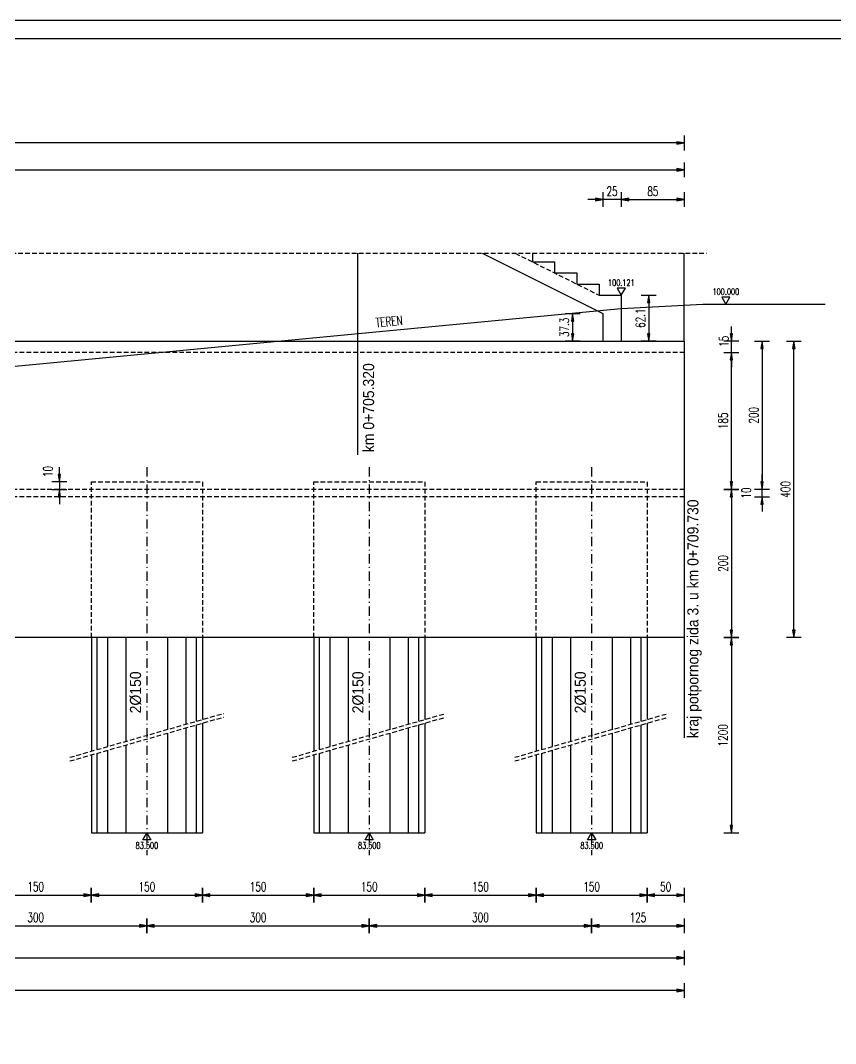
# Model space of a CAD drawing. Extents: x 5880 to 13065, y 60271 to 65757.
# Drawn here: x 10686 to 11785, y 61602 to 62983 of the extents above; entities that cross this region are included whole.
import ezdxf
from ezdxf.enums import TextEntityAlignment as Align

# ---------------------------------------------------------------- set-up
doc = ezdxf.new("R2010")
doc.units = 0
doc.header["$LTSCALE"] = 50
doc.header["$PDMODE"] = 34
doc.header["$PDSIZE"] = 5
doc.linetypes.add('CENTER', pattern=[0.47, 0.25, -0.1, 0.02, -0.1])
doc.linetypes.add('HIDDEN2', pattern=[0.1875, 0.125, -0.0625])
doc.layers.get('DEFPOINTS').update_dxf_attribs({"linetype": 'CONTINUOUS'})
for name, color, linetype in [('BETON', 7, 'CONTINUOUS'), ('KOTE', 4, 'CONTINUOUS'), ('NEVIDLJIVO', 9, 'HIDDEN2'), ('OSI', 2, 'CENTER'), ('TANKO', 8, 'CONTINUOUS'), ('TEKST', 7, 'CONTINUOUS')]:
    doc.layers.add(name, color=color, linetype=linetype)
doc.styles.add('KOTE', font='romans.shx', dxfattribs={"width": 0.7})
doc.styles.get("Standard").update_dxf_attribs({"font": 'romans.shx', "width": 0.9})
doc.dimstyles.new('M50', dxfattribs={"dimscale": 100, "dimtxt": 0.125, "dimasz": 0.1, "dimexe": 0.4, "dimexo": 2, "dimgap": 0.05, "dimtad": 1, "dimdec": 1, "dimrnd": 0.01, "dimdsep": 46, "dimtxsty": 'KOTE', "dimblk1": 'S', "dimblk2": 'S', "dimsah": 1, "dimcen": 0.4, "dimdle": 0.4, "dimse1": 1, "dimse2": 1, "dimclrd": 8, "dimclre": 251, "dimclrt": 4, "dimadec": 0, "dimazin": 0, "dimtfac": 1, "dimtdec": 1, "dimtmove": 2, "dimatfit": 3, "dimldrblk": 'S', "dimfxl": 0, "dimtvp": 1, "dimtolj": 1, "dimtzin": 4, "dimarcsym": 0})

# ---------------------------------------------------------------- blocks, each defined once
blk = doc.blocks.new('S')
at = {"layer": 'KOTE', "color": 9}
blk.add_line((0, 1), (0, -1), dxfattribs=at)
blk.add_lwpolyline([(-1, 0.17), (-1, -0.17), (0, 0)], close=True, dxfattribs=at)
at = {"layer": 'KOTE', "color": 9, "linetype": 'ByBlock'}
blk.add_solid([(-1, 0.17), (-1, -0.17), (0, 0)], dxfattribs=at)
blk = doc.blocks.new('*D301')
at = {"layer": 'DEFPOINTS', "color": 0}
for p in [(10631.2, 61886.3), (10781.2, 61886.3), (10781.2, 61802.5)]:
    blk.add_point(p, dxfattribs=at)
at = {"layer": 'TANKO', "color": 8, "lineweight": -2}
blk.add_line((10641.2, 61802.5), (10771.2, 61802.5), dxfattribs=at)
at = {"layer": 'TANKO', "color": 8, "lineweight": -2, "xscale": 10, "yscale": 10, "zscale": 10, "rotation": 180}
blk.add_blockref('S', (10631.2, 61802.5), dxfattribs=at)
at = {"layer": 'TANKO', "color": 8, "lineweight": -2, "xscale": 10, "yscale": 10, "zscale": 10}
blk.add_blockref('S', (10781.2, 61802.5), dxfattribs=at)
at = {"layer": 'TANKO', "color": 4, "insert": (10706.2, 61813.8), "char_height": 12.5, "attachment_point": 5, "style": 'KOTE'}
blk.add_mtext('\\A1;150', dxfattribs=at)
blk = doc.blocks.new('*D302')
at = {"layer": 'DEFPOINTS', "color": 0}
for p in [(10781.2, 61886.3), (10931.2, 61886.3), (10931.2, 61802.5)]:
    blk.add_point(p, dxfattribs=at)
at = {"layer": 'TANKO', "color": 8, "lineweight": -2}
blk.add_line((10791.2, 61802.5), (10921.2, 61802.5), dxfattribs=at)
at = {"layer": 'TANKO', "color": 8, "lineweight": -2, "xscale": 10, "yscale": 10, "zscale": 10, "rotation": 180}
blk.add_blockref('S', (10781.2, 61802.5), dxfattribs=at)
at = {"layer": 'TANKO', "color": 8, "lineweight": -2, "xscale": 10, "yscale": 10, "zscale": 10}
blk.add_blockref('S', (10931.2, 61802.5), dxfattribs=at)
at = {"layer": 'TANKO', "color": 4, "insert": (10856.2, 61813.8), "char_height": 12.5, "attachment_point": 5, "style": 'KOTE'}
blk.add_mtext('\\A1;150', dxfattribs=at)
blk = doc.blocks.new('*D303')
at = {"layer": 'DEFPOINTS', "color": 0}
for p in [(10931.2, 61886.3), (11081.2, 61886.3), (11081.2, 61802.5)]:
    blk.add_point(p, dxfattribs=at)
at = {"layer": 'TANKO', "color": 8, "lineweight": -2}
blk.add_line((10941.2, 61802.5), (11071.2, 61802.5), dxfattribs=at)
at = {"layer": 'TANKO', "color": 8, "lineweight": -2, "xscale": 10, "yscale": 10, "zscale": 10, "rotation": 180}
blk.add_blockref('S', (10931.2, 61802.5), dxfattribs=at)
at = {"layer": 'TANKO', "color": 8, "lineweight": -2, "xscale": 10, "yscale": 10, "zscale": 10}
blk.add_blockref('S', (11081.2, 61802.5), dxfattribs=at)
at = {"layer": 'TANKO', "color": 4, "insert": (11006.2, 61813.8), "char_height": 12.5, "attachment_point": 5, "style": 'KOTE'}
blk.add_mtext('\\A1;150', dxfattribs=at)
blk = doc.blocks.new('*D304')
at = {"layer": 'DEFPOINTS', "color": 0}
for p in [(11081.2, 61886.3), (11231.2, 61886.3), (11231.2, 61802.5)]:
    blk.add_point(p, dxfattribs=at)
at = {"layer": 'TANKO', "color": 8, "lineweight": -2}
blk.add_line((11091.2, 61802.5), (11221.2, 61802.5), dxfattribs=at)
at = {"layer": 'TANKO', "color": 8, "lineweight": -2, "xscale": 10, "yscale": 10, "zscale": 10, "rotation": 180}
blk.add_blockref('S', (11081.2, 61802.5), dxfattribs=at)
at = {"layer": 'TANKO', "color": 8, "lineweight": -2, "xscale": 10, "yscale": 10, "zscale": 10}
blk.add_blockref('S', (11231.2, 61802.5), dxfattribs=at)
at = {"layer": 'TANKO', "color": 4, "insert": (11156.2, 61813.8), "char_height": 12.5, "attachment_point": 5, "style": 'KOTE'}
blk.add_mtext('\\A1;150', dxfattribs=at)
blk = doc.blocks.new('*D305')
at = {"layer": 'DEFPOINTS', "color": 0}
for p in [(11231.2, 61886.3), (11381.2, 61886.3), (11381.2, 61802.5)]:
    blk.add_point(p, dxfattribs=at)
at = {"layer": 'TANKO', "color": 8, "lineweight": -2}
blk.add_line((11241.2, 61802.5), (11371.2, 61802.5), dxfattribs=at)
at = {"layer": 'TANKO', "color": 8, "lineweight": -2, "xscale": 10, "yscale": 10, "zscale": 10, "rotation": 180}
blk.add_blockref('S', (11231.2, 61802.5), dxfattribs=at)
at = {"layer": 'TANKO', "color": 8, "lineweight": -2, "xscale": 10, "yscale": 10, "zscale": 10}
blk.add_blockref('S', (11381.2, 61802.5), dxfattribs=at)
at = {"layer": 'TANKO', "color": 4, "insert": (11306.2, 61813.8), "char_height": 12.5, "attachment_point": 5, "style": 'KOTE'}
blk.add_mtext('\\A1;150', dxfattribs=at)
blk = doc.blocks.new('*D306')
at = {"layer": 'DEFPOINTS', "color": 0}
for p in [(11381.2, 61886.3), (11531.2, 61886.3), (11531.2, 61802.5)]:
    blk.add_point(p, dxfattribs=at)
at = {"layer": 'TANKO', "color": 8, "lineweight": -2}
blk.add_line((11391.2, 61802.5), (11521.2, 61802.5), dxfattribs=at)
at = {"layer": 'TANKO', "color": 8, "lineweight": -2, "xscale": 10, "yscale": 10, "zscale": 10, "rotation": 180}
blk.add_blockref('S', (11381.2, 61802.5), dxfattribs=at)
at = {"layer": 'TANKO', "color": 8, "lineweight": -2, "xscale": 10, "yscale": 10, "zscale": 10}
blk.add_blockref('S', (11531.2, 61802.5), dxfattribs=at)
at = {"layer": 'TANKO', "color": 4, "insert": (11456.2, 61813.8), "char_height": 12.5, "attachment_point": 5, "style": 'KOTE'}
blk.add_mtext('\\A1;150', dxfattribs=at)
blk = doc.blocks.new('*D311')
at = {"layer": 'DEFPOINTS', "color": 0}
for p in [(10556.2, 61856.3), (10856.2, 61856.3), (10856.2, 61761.1)]:
    blk.add_point(p, dxfattribs=at)
at = {"layer": 'TANKO', "color": 8, "lineweight": -2}
blk.add_line((10566.2, 61761.1), (10846.2, 61761.1), dxfattribs=at)
at = {"layer": 'TANKO', "color": 8, "lineweight": -2, "xscale": 10, "yscale": 10, "zscale": 10, "rotation": 180}
blk.add_blockref('S', (10556.2, 61761.1), dxfattribs=at)
at = {"layer": 'TANKO', "color": 8, "lineweight": -2, "xscale": 10, "yscale": 10, "zscale": 10}
blk.add_blockref('S', (10856.2, 61761.1), dxfattribs=at)
at = {"layer": 'TANKO', "color": 4, "insert": (10706.2, 61772.4), "char_height": 12.5, "attachment_point": 5, "style": 'KOTE'}
blk.add_mtext('\\A1;300', dxfattribs=at)
blk = doc.blocks.new('*D312')
at = {"layer": 'DEFPOINTS', "color": 0}
for p in [(10856.2, 61856.3), (11156.2, 61856.3), (11156.2, 61761.1)]:
    blk.add_point(p, dxfattribs=at)
at = {"layer": 'TANKO', "color": 8, "lineweight": -2}
blk.add_line((10866.2, 61761.1), (11146.2, 61761.1), dxfattribs=at)
at = {"layer": 'TANKO', "color": 8, "lineweight": -2, "xscale": 10, "yscale": 10, "zscale": 10, "rotation": 180}
blk.add_blockref('S', (10856.2, 61761.1), dxfattribs=at)
at = {"layer": 'TANKO', "color": 8, "lineweight": -2, "xscale": 10, "yscale": 10, "zscale": 10}
blk.add_blockref('S', (11156.2, 61761.1), dxfattribs=at)
at = {"layer": 'TANKO', "color": 4, "insert": (11006.2, 61772.4), "char_height": 12.5, "attachment_point": 5, "style": 'KOTE'}
blk.add_mtext('\\A1;300', dxfattribs=at)
blk = doc.blocks.new('*D313')
at = {"layer": 'DEFPOINTS', "color": 0}
for p in [(11156.2, 61856.3), (11456.2, 61856.3), (11456.2, 61761.1)]:
    blk.add_point(p, dxfattribs=at)
at = {"layer": 'TANKO', "color": 8, "lineweight": -2}
blk.add_line((11166.2, 61761.1), (11446.2, 61761.1), dxfattribs=at)
at = {"layer": 'TANKO', "color": 8, "lineweight": -2, "xscale": 10, "yscale": 10, "zscale": 10, "rotation": 180}
blk.add_blockref('S', (11156.2, 61761.1), dxfattribs=at)
at = {"layer": 'TANKO', "color": 8, "lineweight": -2, "xscale": 10, "yscale": 10, "zscale": 10}
blk.add_blockref('S', (11456.2, 61761.1), dxfattribs=at)
at = {"layer": 'TANKO', "color": 4, "insert": (11306.2, 61772.4), "char_height": 12.5, "attachment_point": 5, "style": 'KOTE'}
blk.add_mtext('\\A1;300', dxfattribs=at)
blk = doc.blocks.new('*D325')
at = {"layer": 'DEFPOINTS', "color": 0}
for p in [(11581.2, 62350.1), (11581.2, 62340.1), (11686.1, 62350.1)]:
    blk.add_point(p, dxfattribs=at)
at = {"layer": 'TANKO', "color": 8, "lineweight": -2}
for p, q in [((11686.1, 62360.1), (11686.1, 62370.1)), ((11686.1, 62340.1), (11686.1, 62350.1)), ((11686.1, 62330.1), (11686.1, 62320.1))]:
    blk.add_line(p, q, dxfattribs=at)
at = {"layer": 'TANKO', "color": 8, "lineweight": -2, "xscale": 10, "yscale": 10, "zscale": 10}
for p, rotation in [((11686.1, 62350.1), 270), ((11686.1, 62340.1), 90)]:
    blk.add_blockref('S', p, dxfattribs=dict(at, rotation=rotation))
at = {"layer": 'TANKO', "color": 4, "insert": (11664.8, 62345.1), "char_height": 12.5, "attachment_point": 5, "rotation": 90, "style": 'KOTE'}
blk.add_mtext('\\A1;10', dxfattribs=at)
blk = doc.blocks.new('*D326')
at = {"layer": 'DEFPOINTS', "color": 0}
for p in [(11581.2, 62535.1), (11644.7, 62535.1), (11581.2, 62350.1)]:
    blk.add_point(p, dxfattribs=at)
at = {"layer": 'TANKO', "color": 8, "lineweight": -2}
blk.add_line((11644.7, 62360.1), (11644.7, 62525.1), dxfattribs=at)
at = {"layer": 'TANKO', "color": 8, "lineweight": -2, "xscale": 10, "yscale": 10, "zscale": 10}
for p, rotation in [((11644.7, 62535.1), 90), ((11644.7, 62350.1), 270)]:
    blk.add_blockref('S', p, dxfattribs=dict(at, rotation=rotation))
at = {"layer": 'TANKO', "color": 4, "insert": (11633.5, 62442.6), "char_height": 12.5, "attachment_point": 5, "rotation": 90, "style": 'KOTE'}
blk.add_mtext('\\A1;185', dxfattribs=at)
blk = doc.blocks.new('GKOT')
at = {"layer": 'TANKO'}
blk.add_lwpolyline([(0, 0), (0.155, 0.268), (-0.155, 0.268)], close=True, dxfattribs=at)
at = {"layer": 'KOTE', "style": 'KOTE', "width": 0.7}
blk.add_attdef('KOTA', text='', height=0.25, dxfattribs=at).set_placement((0, 0.482), align=Align.MIDDLE)
blk = doc.blocks.new('*D333')
at = {"layer": 'DEFPOINTS', "color": 0}
for p in [(11581.2, 62781.4), (9231.2, 62668.8), (11581.2, 62668.8)]:
    blk.add_point(p, dxfattribs=at)
at = {"layer": 'TANKO', "color": 8, "lineweight": -2}
blk.add_line((9241.2, 62781.4), (11571.2, 62781.4), dxfattribs=at)
at = {"layer": 'TANKO', "color": 8, "lineweight": -2, "xscale": 10, "yscale": 10, "zscale": 10, "rotation": 180}
blk.add_blockref('S', (9231.2, 62781.4), dxfattribs=at)
at = {"layer": 'TANKO', "color": 8, "lineweight": -2, "xscale": 10, "yscale": 10, "zscale": 10}
blk.add_blockref('S', (11581.2, 62781.4), dxfattribs=at)
at = {"layer": 'TANKO', "color": 4, "insert": (10406.2, 62792.6), "char_height": 12.5, "attachment_point": 5, "style": 'KOTE'}
blk.add_mtext('\\A1;2350', dxfattribs=at)
blk = doc.blocks.new('*D485')
at = {"layer": 'DEFPOINTS', "color": 0}
for p in [(10781.2, 62360.1), (10738.1, 62350.1), (10781.2, 62350.1)]:
    blk.add_point(p, dxfattribs=at)
at = {"layer": 'TANKO', "color": 8, "lineweight": -2}
for p, q in [((10738.1, 62370.1), (10738.1, 62380.1)), ((10738.1, 62360.1), (10738.1, 62350.1)), ((10738.1, 62340.1), (10738.1, 62330.1))]:
    blk.add_line(p, q, dxfattribs=at)
at = {"layer": 'TANKO', "color": 8, "lineweight": -2, "xscale": 10, "yscale": 10, "zscale": 10}
for p, rotation in [((10738.1, 62360.1), 270), ((10738.1, 62350.1), 90)]:
    blk.add_blockref('S', p, dxfattribs=dict(at, rotation=rotation))
at = {"layer": 'TANKO', "color": 4, "insert": (10722.7, 62374.3), "char_height": 12.5, "attachment_point": 5, "rotation": 90, "style": 'KOTE'}
blk.add_mtext('\\A1;10', dxfattribs=at)
blk = doc.blocks.new('*D334')
at = {"layer": 'DEFPOINTS', "color": 0}
for p in [(11581.2, 62550.1), (11581.2, 62350.1), (11686.1, 62350.1)]:
    blk.add_point(p, dxfattribs=at)
at = {"layer": 'TANKO', "color": 8, "lineweight": -2}
blk.add_line((11686.1, 62540.1), (11686.1, 62360.1), dxfattribs=at)
at = {"layer": 'TANKO', "color": 8, "lineweight": -2, "xscale": 10, "yscale": 10, "zscale": 10}
for p, rotation in [((11686.1, 62550.1), 90), ((11686.1, 62350.1), 270)]:
    blk.add_blockref('S', p, dxfattribs=dict(at, rotation=rotation))
at = {"layer": 'TANKO', "color": 4, "insert": (11674.9, 62450.1), "char_height": 12.5, "attachment_point": 5, "rotation": 90, "style": 'KOTE'}
blk.add_mtext('\\A1;200', dxfattribs=at)
blk = doc.blocks.new('*D335')
at = {"layer": 'DEFPOINTS', "color": 0}
for p in [(11581.2, 62550.1), (11644.7, 62550.1), (11581.2, 62535.1)]:
    blk.add_point(p, dxfattribs=at)
at = {"layer": 'TANKO', "color": 8, "lineweight": -2}
for p, q in [((11644.7, 62560.1), (11644.7, 62570.1)), ((11644.7, 62535.1), (11644.7, 62550.1)), ((11644.7, 62525.1), (11644.7, 62515.1))]:
    blk.add_line(p, q, dxfattribs=at)
at = {"layer": 'TANKO', "color": 8, "lineweight": -2, "xscale": 10, "yscale": 10, "zscale": 10}
for p, rotation in [((11644.7, 62550.1), 270), ((11644.7, 62535.1), 90)]:
    blk.add_blockref('S', p, dxfattribs=dict(at, rotation=rotation))
at = {"layer": 'TANKO', "color": 4, "insert": (11634.7, 62550.1), "char_height": 12.5, "attachment_point": 5, "rotation": 90, "style": 'KOTE'}
blk.add_mtext('\\A1;15', dxfattribs=at)
blk = doc.blocks.new('*D359')
at = {"layer": 'DEFPOINTS', "color": 0}
for p in [(6325.2, 62817.7), (11581.2, 62668.8), (6325.2, 62620)]:
    blk.add_point(p, dxfattribs=at)
at = {"layer": 'TANKO', "color": 8, "lineweight": -2}
blk.add_line((11571.2, 62817.7), (6335.2, 62817.7), dxfattribs=at)
at = {"layer": 'TANKO', "color": 8, "lineweight": -2, "xscale": 10, "yscale": 10, "zscale": 10, "rotation": 180}
blk.add_blockref('S', (6325.2, 62817.7), dxfattribs=at)
at = {"layer": 'TANKO', "color": 8, "lineweight": -2, "xscale": 10, "yscale": 10, "zscale": 10}
blk.add_blockref('S', (11581.2, 62817.7), dxfattribs=at)
at = {"layer": 'TANKO', "color": 4, "insert": (8953.2, 62829), "char_height": 12.5, "attachment_point": 5, "style": 'KOTE'}
blk.add_mtext('\\A1;L{\\fRomanS|b0|i0|c238|p2;uk=}5256', dxfattribs=at)
blk = doc.blocks.new('*D476')
at = {"layer": 'DEFPOINTS', "color": 0}
for p in [(11471.3, 62587.4), (11430.6, 62550.1), (11471.3, 62550.1)]:
    blk.add_point(p, dxfattribs=at)
at = {"layer": 'TANKO', "color": 8, "lineweight": -2}
blk.add_line((11430.6, 62577.4), (11430.6, 62560.1), dxfattribs=at)
at = {"layer": 'TANKO', "color": 8, "lineweight": -2, "xscale": 10, "yscale": 10, "zscale": 10}
for p, rotation in [((11430.6, 62587.4), 90), ((11430.6, 62550.1), 270)]:
    blk.add_blockref('S', p, dxfattribs=dict(at, rotation=rotation))
at = {"layer": 'TANKO', "color": 4, "insert": (11419.4, 62568.8), "char_height": 12.5, "attachment_point": 5, "rotation": 90, "style": 'KOTE'}
blk.add_mtext('\\A1;37.3', dxfattribs=at)
blk = doc.blocks.new('*D477')
at = {"layer": 'DEFPOINTS', "color": 0}
for p in [(11496.3, 62612.3), (11496.3, 62550.1), (11533.2, 62550.1)]:
    blk.add_point(p, dxfattribs=at)
at = {"layer": 'TANKO', "color": 8, "lineweight": -2}
blk.add_line((11533.2, 62602.3), (11533.2, 62560.1), dxfattribs=at)
at = {"layer": 'TANKO', "color": 8, "lineweight": -2, "xscale": 10, "yscale": 10, "zscale": 10}
for p, rotation in [((11533.2, 62612.3), 90), ((11533.2, 62550.1), 270)]:
    blk.add_blockref('S', p, dxfattribs=dict(at, rotation=rotation))
at = {"layer": 'TANKO', "color": 4, "insert": (11522, 62581.2), "char_height": 12.5, "attachment_point": 5, "rotation": 90, "style": 'KOTE'}
blk.add_mtext('\\A1;62.1', dxfattribs=at)
blk = doc.blocks.new('*D478')
at = {"layer": 'DEFPOINTS', "color": 0}
for p in [(11471.3, 62741.3), (11496.3, 62612.3), (11471.3, 62587.4)]:
    blk.add_point(p, dxfattribs=at)
at = {"layer": 'TANKO', "color": 8, "lineweight": -2}
for p, q in [((11461.3, 62741.3), (11451.3, 62741.3)), ((11496.3, 62741.3), (11471.3, 62741.3)), ((11506.3, 62741.3), (11516.3, 62741.3))]:
    blk.add_line(p, q, dxfattribs=at)
at = {"layer": 'TANKO', "color": 8, "lineweight": -2, "xscale": 10, "yscale": 10, "zscale": 10}
blk.add_blockref('S', (11471.3, 62741.3), dxfattribs=at)
at = {"layer": 'TANKO', "color": 8, "lineweight": -2, "xscale": 10, "yscale": 10, "zscale": 10, "rotation": 180}
blk.add_blockref('S', (11496.3, 62741.3), dxfattribs=at)
at = {"layer": 'TANKO', "color": 4, "insert": (11483.8, 62752.5), "char_height": 12.5, "attachment_point": 5, "style": 'KOTE'}
blk.add_mtext('\\A1;25', dxfattribs=at)
blk = doc.blocks.new('*D483')
at = {"layer": 'DEFPOINTS', "color": 0}
for p in [(11581.2, 62741.3), (11581.2, 62668.8), (11496.3, 62612.3)]:
    blk.add_point(p, dxfattribs=at)
at = {"layer": 'TANKO', "color": 8, "lineweight": -2}
blk.add_line((11506.3, 62741.3), (11571.2, 62741.3), dxfattribs=at)
at = {"layer": 'TANKO', "color": 8, "lineweight": -2, "xscale": 10, "yscale": 10, "zscale": 10, "rotation": 180}
blk.add_blockref('S', (11496.3, 62741.3), dxfattribs=at)
at = {"layer": 'TANKO', "color": 8, "lineweight": -2, "xscale": 10, "yscale": 10, "zscale": 10}
blk.add_blockref('S', (11581.2, 62741.3), dxfattribs=at)
at = {"layer": 'TANKO', "color": 4, "insert": (11538.8, 62752.5), "char_height": 12.5, "attachment_point": 5, "style": 'KOTE'}
blk.add_mtext('\\A1;85', dxfattribs=at)
blk = doc.blocks.new('*D554')
at = {"layer": 'DEFPOINTS', "color": 0}
for p in [(11581.2, 62350.1), (11581.2, 62150.1), (11644.7, 62150.1)]:
    blk.add_point(p, dxfattribs=at)
at = {"layer": 'TANKO', "color": 8, "lineweight": -2}
blk.add_line((11644.7, 62340.1), (11644.7, 62160.1), dxfattribs=at)
at = {"layer": 'TANKO', "color": 8, "lineweight": -2, "xscale": 10, "yscale": 10, "zscale": 10}
for p, rotation in [((11644.7, 62350.1), 90), ((11644.7, 62150.1), 270)]:
    blk.add_blockref('S', p, dxfattribs=dict(at, rotation=rotation))
at = {"layer": 'TANKO', "color": 4, "insert": (11633.5, 62250.1), "char_height": 12.5, "attachment_point": 5, "rotation": 90, "style": 'KOTE'}
blk.add_mtext('\\A1;200', dxfattribs=at)
blk = doc.blocks.new('*D555')
at = {"layer": 'DEFPOINTS', "color": 0}
for p in [(11581.2, 62550.1), (11729.1, 62550.1), (11581.2, 62150.1)]:
    blk.add_point(p, dxfattribs=at)
at = {"layer": 'TANKO', "color": 8, "lineweight": -2}
blk.add_line((11729.1, 62160.1), (11729.1, 62540.1), dxfattribs=at)
at = {"layer": 'TANKO', "color": 8, "lineweight": -2, "xscale": 10, "yscale": 10, "zscale": 10}
for p, rotation in [((11729.1, 62550.1), 90), ((11729.1, 62150.1), 270)]:
    blk.add_blockref('S', p, dxfattribs=dict(at, rotation=rotation))
at = {"layer": 'TANKO', "color": 4, "insert": (11717.8, 62350.1), "char_height": 12.5, "attachment_point": 5, "rotation": 90, "style": 'KOTE'}
blk.add_mtext('\\A1;400', dxfattribs=at)
blk = doc.blocks.new('*D556')
at = {"layer": 'DEFPOINTS', "color": 0}
for p in [(11581.2, 62150.1), (11531.2, 61886.3), (11644.7, 61886.3)]:
    blk.add_point(p, dxfattribs=at)
at = {"layer": 'TANKO', "color": 8, "lineweight": -2}
blk.add_line((11644.7, 62140.1), (11644.7, 61896.3), dxfattribs=at)
at = {"layer": 'TANKO', "color": 8, "lineweight": -2, "xscale": 10, "yscale": 10, "zscale": 10}
for p, rotation in [((11644.7, 62150.1), 90), ((11644.7, 61886.3), 270)]:
    blk.add_blockref('S', p, dxfattribs=dict(at, rotation=rotation))
at = {"layer": 'TANKO', "color": 4, "insert": (11633.4, 62018.2), "char_height": 12.5, "attachment_point": 5, "rotation": 90, "style": 'KOTE'}
blk.add_mtext('\\A1;{\\fRomanS|b0|i0|c238|p2;1200}', dxfattribs=at)
blk = doc.blocks.new('*D557')
at = {"layer": 'DEFPOINTS', "color": 0}
for p in [(9231.2, 62150.1), (11581.2, 62150.1), (11581.2, 61717.8)]:
    blk.add_point(p, dxfattribs=at)
at = {"layer": 'TANKO', "color": 8, "lineweight": -2}
blk.add_line((9241.2, 61717.8), (11571.2, 61717.8), dxfattribs=at)
at = {"layer": 'TANKO', "color": 8, "lineweight": -2, "xscale": 10, "yscale": 10, "zscale": 10, "rotation": 180}
blk.add_blockref('S', (9231.2, 61717.8), dxfattribs=at)
at = {"layer": 'TANKO', "color": 8, "lineweight": -2, "xscale": 10, "yscale": 10, "zscale": 10}
blk.add_blockref('S', (11581.2, 61717.8), dxfattribs=at)
at = {"layer": 'TANKO', "color": 4, "insert": (10406.2, 61729), "char_height": 12.5, "attachment_point": 5, "style": 'KOTE'}
blk.add_mtext('\\A1;2350', dxfattribs=at)
blk = doc.blocks.new('*D558')
at = {"layer": 'DEFPOINTS', "color": 0}
for p in [(11581.2, 62150.1), (11456.2, 61856.3), (11581.2, 61761.1)]:
    blk.add_point(p, dxfattribs=at)
at = {"layer": 'TANKO', "color": 8, "lineweight": -2}
blk.add_line((11466.2, 61761.1), (11571.2, 61761.1), dxfattribs=at)
at = {"layer": 'TANKO', "color": 8, "lineweight": -2, "xscale": 10, "yscale": 10, "zscale": 10, "rotation": 180}
blk.add_blockref('S', (11456.2, 61761.1), dxfattribs=at)
at = {"layer": 'TANKO', "color": 8, "lineweight": -2, "xscale": 10, "yscale": 10, "zscale": 10}
blk.add_blockref('S', (11581.2, 61761.1), dxfattribs=at)
at = {"layer": 'TANKO', "color": 4, "insert": (11518.7, 61772.4), "char_height": 12.5, "attachment_point": 5, "style": 'KOTE'}
blk.add_mtext('\\A1;125', dxfattribs=at)
blk = doc.blocks.new('*D559')
at = {"layer": 'DEFPOINTS', "color": 0}
for p in [(11581.2, 62150.1), (11531.2, 61886.3), (11581.2, 61802.5)]:
    blk.add_point(p, dxfattribs=at)
at = {"layer": 'TANKO', "color": 8, "lineweight": -2}
blk.add_line((11541.2, 61802.5), (11571.2, 61802.5), dxfattribs=at)
at = {"layer": 'TANKO', "color": 8, "lineweight": -2, "xscale": 10, "yscale": 10, "zscale": 10, "rotation": 180}
blk.add_blockref('S', (11531.2, 61802.5), dxfattribs=at)
at = {"layer": 'TANKO', "color": 8, "lineweight": -2, "xscale": 10, "yscale": 10, "zscale": 10}
blk.add_blockref('S', (11581.2, 61802.5), dxfattribs=at)
at = {"layer": 'TANKO', "color": 4, "insert": (11556.2, 61813.8), "char_height": 12.5, "attachment_point": 5, "style": 'KOTE'}
blk.add_mtext('\\A1;50', dxfattribs=at)
blk = doc.blocks.new('*D560')
at = {"layer": 'DEFPOINTS', "color": 0}
for p in [(6325.2, 62150.1), (11581.2, 62150.1), (6325.2, 61673.7)]:
    blk.add_point(p, dxfattribs=at)
at = {"layer": 'TANKO', "color": 8, "lineweight": -2}
blk.add_line((11571.2, 61673.7), (6335.2, 61673.7), dxfattribs=at)
at = {"layer": 'TANKO', "color": 8, "lineweight": -2, "xscale": 10, "yscale": 10, "zscale": 10, "rotation": 180}
blk.add_blockref('S', (6325.2, 61673.7), dxfattribs=at)
at = {"layer": 'TANKO', "color": 8, "lineweight": -2, "xscale": 10, "yscale": 10, "zscale": 10}
blk.add_blockref('S', (11581.2, 61673.7), dxfattribs=at)
at = {"layer": 'TANKO', "color": 4, "insert": (8953.2, 61685), "char_height": 12.5, "attachment_point": 5, "style": 'KOTE'}
blk.add_mtext('\\A1;L{\\fRomanS|b0|i0|c238|p2;uk=}5256', dxfattribs=at)

msp = doc.modelspace()

# ---------------------------------------------------------------- linework, layer by layer
at = {"layer": 'BETON'}
for p, q in [((11308.54, 62668.76), (11471.26, 62587.4)), ((11376.26, 62668.76), (11376.26, 62657.26)), ((11376.26, 62657.26), (11406.26, 62657.26)), ((11406.26, 62657.26), (11406.26, 62642.26)), ((11581.25, 62550.13), (11581.25, 62668.76)), ((11406.26, 62642.26), (11436.26, 62642.26)), ((11436.26, 62642.26), (11436.26, 62627.26)), ((11436.26, 62627.26), (11466.26, 62627.26)), ((11466.26, 62627.26), (11466.26, 62612.26)), ((11466.26, 62612.26), (11496.26, 62612.26)), ((11496.26, 62612.26), (11496.26, 62550.13)), ((11471.26, 62587.4), (11471.26, 62550.13)), ((9231.24, 62550.13), (11581.25, 62550.13)), ((11471.26, 62550.13), (11496.26, 62550.13)), ((11581.25, 62550.13), (11581.25, 62150.13)), ((11581.25, 62150.13), (9231.24, 62150.13)), ((10781.25, 62150.13), (10781.25, 61996.76)), ((10931.25, 62150.13), (10931.25, 62039.6)), ((11081.25, 62150.13), (11081.25, 61996.76)), ((11231.25, 62150.13), (11231.25, 62039.6)), ((11381.25, 62150.13), (11381.25, 61996.76)), ((11531.25, 62150.13), (11531.25, 62039.6)), ((10931.25, 62034.6), (10931.25, 61886.33)), ((11231.25, 62034.6), (11231.25, 61886.33)), ((11531.25, 62034.6), (11531.25, 61886.33)), ((10781.25, 61991.76), (10781.25, 61886.33)), ((11081.25, 61991.76), (11081.25, 61886.33)), ((11381.25, 61991.76), (11381.25, 61886.33)), ((10781.25, 61886.33), (10931.25, 61886.33)), ((11081.25, 61886.33), (11231.25, 61886.33)), ((11381.25, 61886.33), (11531.25, 61886.33))]:
    msp.add_line(p, q, dxfattribs=at)
at = {"layer": 'BETON', "color": 84}
for p, q in [((11496.26, 62594.13), (11606.25, 62600.13)), ((11606.25, 62600.13), (11771.35, 62600.13)), ((10020.25, 62454.27), (11496.26, 62594.13))]:
    msp.add_line(p, q, dxfattribs=at)
at = {"layer": 'BETON'}
for points in [[(5879.9, 60271.28), (13065.28, 60271.28), (13065.28, 62983.09), (5879.9, 62983.09)], [(6004.9, 60296.28), (13040.28, 60296.28), (13040.28, 62958.09), (6004.9, 62958.09)]]:
    msp.add_lwpolyline(points, close=True, dxfattribs=at)
at = {"layer": 'NEVIDLJIVO'}
for p, q in [((6295.24, 62668.76), (11611.25, 62668.76)), ((11353.26, 62668.76), (11466.26, 62612.26)), ((9231.24, 62535.13), (11581.25, 62535.13)), ((10781.25, 62150.13), (10781.25, 62360.13)), ((10781.25, 62360.13), (10931.25, 62360.13)), ((10931.25, 62360.13), (10931.25, 62150.13)), ((11081.25, 62150.13), (11081.25, 62360.13)), ((11081.25, 62360.13), (11231.25, 62360.13)), ((11231.25, 62360.13), (11231.25, 62150.13)), ((11381.25, 62150.13), (11381.25, 62360.13)), ((11381.25, 62360.13), (11531.25, 62360.13)), ((11531.25, 62360.13), (11531.25, 62150.13)), ((11581.25, 62350.13), (9231.24, 62350.13)), ((11581.25, 62340.13), (9231.24, 62340.13)), ((10752.4, 61988.52), (10960.09, 62047.83)), ((11052.4, 61988.52), (11260.09, 62047.83)), ((11352.4, 61988.52), (11560.09, 62047.83)), ((10752.4, 61983.52), (10960.09, 62042.83)), ((11052.4, 61983.52), (11260.09, 62042.83)), ((11352.4, 61983.52), (11560.09, 62042.83))]:
    msp.add_line(p, q, dxfattribs=at)
at = {"layer": 'OSI'}
for p, q in [((10856.25, 62380.13), (10856.25, 61856.33)), ((11156.25, 62380.13), (11156.25, 61856.33)), ((11456.25, 62380.13), (11456.25, 61856.33))]:
    msp.add_line(p, q, dxfattribs=at)
at = {"layer": 'TANKO'}
for p, q in [((11140.25, 62668.76), (11140.25, 62396.95)), ((11581.25, 62340.13), (11581.25, 62014.69)), ((10789.23, 61999.04), (10789.23, 62150.13)), ((10803.35, 62003.07), (10803.35, 62150.13)), ((10828.22, 62010.17), (10828.22, 62150.13)), ((10884.27, 62026.18), (10884.27, 62150.13)), ((10909.15, 62033.28), (10909.15, 62150.13)), ((10923.26, 62037.31), (10923.26, 62150.13)), ((11089.23, 61999.04), (11089.23, 62150.13)), ((11103.35, 62003.07), (11103.35, 62150.13)), ((11128.22, 62010.17), (11128.22, 62150.13)), ((11184.27, 62026.18), (11184.27, 62150.13)), ((11209.15, 62033.28), (11209.15, 62150.13)), ((11223.26, 62037.31), (11223.26, 62150.13)), ((11389.23, 61999.04), (11389.23, 62150.13)), ((11403.35, 62003.07), (11403.35, 62150.13)), ((11428.22, 62010.17), (11428.22, 62150.13)), ((11484.27, 62026.18), (11484.27, 62150.13)), ((11509.15, 62033.28), (11509.15, 62150.13)), ((11523.26, 62037.31), (11523.26, 62150.13)), ((10884.27, 61886.33), (10884.27, 62021.18)), ((10909.15, 61886.33), (10909.15, 62028.28)), ((10923.26, 61886.33), (10923.26, 62032.31)), ((11184.27, 61886.33), (11184.27, 62021.18)), ((11209.15, 61886.33), (11209.15, 62028.28)), ((11223.26, 61886.33), (11223.26, 62032.31)), ((11484.27, 61886.33), (11484.27, 62021.18)), ((11509.15, 61886.33), (11509.15, 62028.28)), ((11523.26, 61886.33), (11523.26, 62032.31)), ((10789.23, 61886.33), (10789.23, 61994.04)), ((10803.35, 61886.33), (10803.35, 61998.07)), ((10828.22, 61886.33), (10828.22, 62005.17)), ((11089.23, 61886.33), (11089.23, 61994.04)), ((11103.35, 61886.33), (11103.35, 61998.07)), ((11128.22, 61886.33), (11128.22, 62005.17)), ((11389.23, 61886.33), (11389.23, 61994.04)), ((11403.35, 61886.33), (11403.35, 61998.07)), ((11428.22, 61886.33), (11428.22, 62005.17))]:
    msp.add_line(p, q, dxfattribs=at)

# ---------------------------------------------------------------- block references
at = {"layer": 'TANKO', "xscale": 35, "yscale": 35, "zscale": 35}
for p, values in [((11496.26, 62612.26), {'KOTA': '100.121'}), ((11637.26, 62600.13), {'KOTA': '100.000'})]:
    msp.add_blockref('GKOT', p, dxfattribs=at).add_auto_attribs(values)
at = {"layer": 'TANKO'}
ref = msp.add_blockref('GKOT', (10856.25, 61886.33), dxfattribs=dict(at, xscale=-35, yscale=35, zscale=35, rotation=180))
ref.add_attrib('KOTA', '83.500', dxfattribs={"layer": 'KOTE', "height": 8.75, "style": 'KOTE', "width": 0.7}).set_placement((10856.25, 61869.46), align=Align.MIDDLE)
ref = msp.add_blockref('GKOT', (11156.25, 61886.33), dxfattribs=dict(at, xscale=-35, yscale=35, zscale=35, rotation=180))
ref.add_attrib('KOTA', '83.500', dxfattribs={"layer": 'KOTE', "height": 8.75, "style": 'KOTE', "width": 0.7}).set_placement((11156.25, 61869.46), align=Align.MIDDLE)
ref = msp.add_blockref('GKOT', (11456.25, 61886.33), dxfattribs=dict(at, xscale=-35, yscale=35, zscale=35, rotation=180))
ref.add_attrib('KOTA', '83.500', dxfattribs={"layer": 'KOTE', "height": 8.75, "style": 'KOTE', "width": 0.7}).set_placement((11456.25, 61869.46), align=Align.MIDDLE)

# ---------------------------------------------------------------- texts
at = {"layer": 'KOTE', "style": 'KOTE', "width": 0.7}
msp.add_text('TEREN', height=12.5, rotation=5.41269, dxfattribs=at).set_placement((11183.13, 62576.77), align=Align.MIDDLE)
at = {"layer": 'TEKST', "char_height": 15, "attachment_point": 5, "rotation": 90}
for s, insert in [('{\\fArial|b0|i0|c238|p34;km 0+705.320}', (11155.33, 62460.37)), ('{\\fArial|b0|i0|c238|p34;kraj potpornog zida 3. u km 0+709.730}', (11595.07, 62175.4)), ('{\\fArial|b0|i0|c238|p34;2%%c150}', (10841.09, 62076.12)), ('{\\fArial|b0|i0|c238|p34;2%%c150}', (11141.09, 62076.12)), ('{\\fArial|b0|i0|c238|p34;2%%c150}', (11441.09, 62076.12))]:
    msp.add_mtext(s, dxfattribs=dict(at, insert=insert))

# ---------------------------------------------------------------- dimensions: what is measured, and where the dimension line sits
at = {"layer": 'TANKO'}
for base, p1, p2, picture, middle in [((6325.24, 62817.71), (11581.25, 62668.76), (6325.24, 62620), '*D359', (8953.25, 62829.01)), ((6325.24, 61673.66), (11581.25, 62150.13), (6325.24, 62150.13), '*D560', (8953.25, 61684.97))]:
    dim = msp.add_linear_dim(base=base, p1=p1, p2=p2, text='L{\\fRomanS|b0|i0|c238|p2;uk=}<>', dimstyle='M50', dxfattribs=at)
    dim.commit()
    dim.dimension.update_dxf_attribs({"geometry": picture, "text_midpoint": middle})
for base, p1, p2, picture, middle in [((11581.25, 62781.38), (9231.25, 62668.76), (11581.25, 62668.76), '*D333', (10406.25, 62792.63)), ((11471.26, 62741.28), (11496.26, 62612.26), (11471.26, 62587.4), '*D478', (11483.76, 62752.53)), ((11581.25, 62741.28), (11496.26, 62612.26), (11581.25, 62668.76), '*D483', (11538.75, 62752.53)), ((11581.25, 61717.76), (9231.24, 62150.13), (11581.25, 62150.13), '*D557', (10406.24, 61729.01)), ((11581.25, 61761.11), (11456.25, 61856.33), (11581.25, 62150.13), '*D558', (11518.75, 61772.36)), ((11581.25, 61802.54), (11531.25, 61886.33), (11581.25, 62150.13), '*D559', (11556.25, 61813.79)), ((10781.25, 61802.54), (10631.25, 61886.33), (10781.25, 61886.33), '*D301', (10706.25, 61813.79)), ((10931.25, 61802.54), (10781.25, 61886.33), (10931.25, 61886.33), '*D302', (10856.25, 61813.79)), ((11081.25, 61802.54), (10931.25, 61886.33), (11081.25, 61886.33), '*D303', (11006.25, 61813.79)), ((11231.25, 61802.54), (11081.25, 61886.33), (11231.25, 61886.33), '*D304', (11156.25, 61813.79)), ((11381.25, 61802.54), (11231.25, 61886.33), (11381.25, 61886.33), '*D305', (11306.25, 61813.79)), ((11531.25, 61802.54), (11381.25, 61886.33), (11531.25, 61886.33), '*D306', (11456.25, 61813.79)), ((10856.25, 61761.11), (10556.25, 61856.33), (10856.25, 61856.33), '*D311', (10706.25, 61772.36)), ((11156.25, 61761.11), (10856.25, 61856.33), (11156.25, 61856.33), '*D312', (11006.25, 61772.36)), ((11456.25, 61761.11), (11156.25, 61856.33), (11456.25, 61856.33), '*D313', (11306.25, 61772.36))]:
    dim = msp.add_linear_dim(base=base, p1=p1, p2=p2, dimstyle='M50', dxfattribs=at)
    dim.commit()
    dim.dimension.update_dxf_attribs({"geometry": picture, "text_midpoint": middle})
for base, p1, p2, picture, middle in [((11533.21, 62550.13), (11496.26, 62612.26), (11496.26, 62550.13), '*D477', (11521.96, 62581.19)), ((11430.63, 62550.13), (11471.26, 62587.4), (11471.26, 62550.13), '*D476', (11419.38, 62568.76)), ((11686.12, 62350.13), (11581.25, 62550.13), (11581.25, 62350.13), '*D334', (11674.87, 62450.13)), ((11729.07, 62550.13), (11581.25, 62150.13), (11581.25, 62550.13), '*D555', (11717.82, 62350.13)), ((11644.73, 62535.13), (11581.25, 62350.13), (11581.25, 62535.13), '*D326', (11633.48, 62442.63)), ((11644.73, 62150.13), (11581.25, 62350.13), (11581.25, 62150.13), '*D554', (11633.48, 62250.13))]:
    dim = msp.add_linear_dim(base=base, p1=p1, p2=p2, angle=90, dimstyle='M50', dxfattribs=at)
    dim.commit()
    dim.dimension.update_dxf_attribs({"geometry": picture, "text_midpoint": middle})
for base, p1, p2, picture, middle in [((11644.73, 62550.13), (11581.25, 62535.13), (11581.25, 62550.13), '*D335', (11634.73, 62550.13)), ((10738.06, 62350.13), (10781.25, 62360.13), (10781.25, 62350.13), '*D485', (10722.71, 62374.32)), ((11686.12, 62350.13), (11581.25, 62340.13), (11581.25, 62350.13), '*D325', (11664.81, 62345.13))]:
    dim = msp.add_linear_dim(base=base, p1=p1, p2=p2, angle=90, dimstyle='M50', dxfattribs=at)
    dim.commit()
    dim.dimension.update_dxf_attribs({"geometry": picture, "text_midpoint": middle, "dimtype": 160})
dim = msp.add_linear_dim(base=(11644.73, 61886.33), p1=(11581.25, 62150.13), p2=(11531.25, 61886.33), angle=90, text='{\\fRomanS|b0|i0|c238|p2;1200}', dimstyle='M50', dxfattribs=at)
dim.commit()
dim.dimension.update_dxf_attribs({"geometry": '*D556', "text_midpoint": (11633.42, 62018.23)})

doc.saveas('drawing.dxf')
